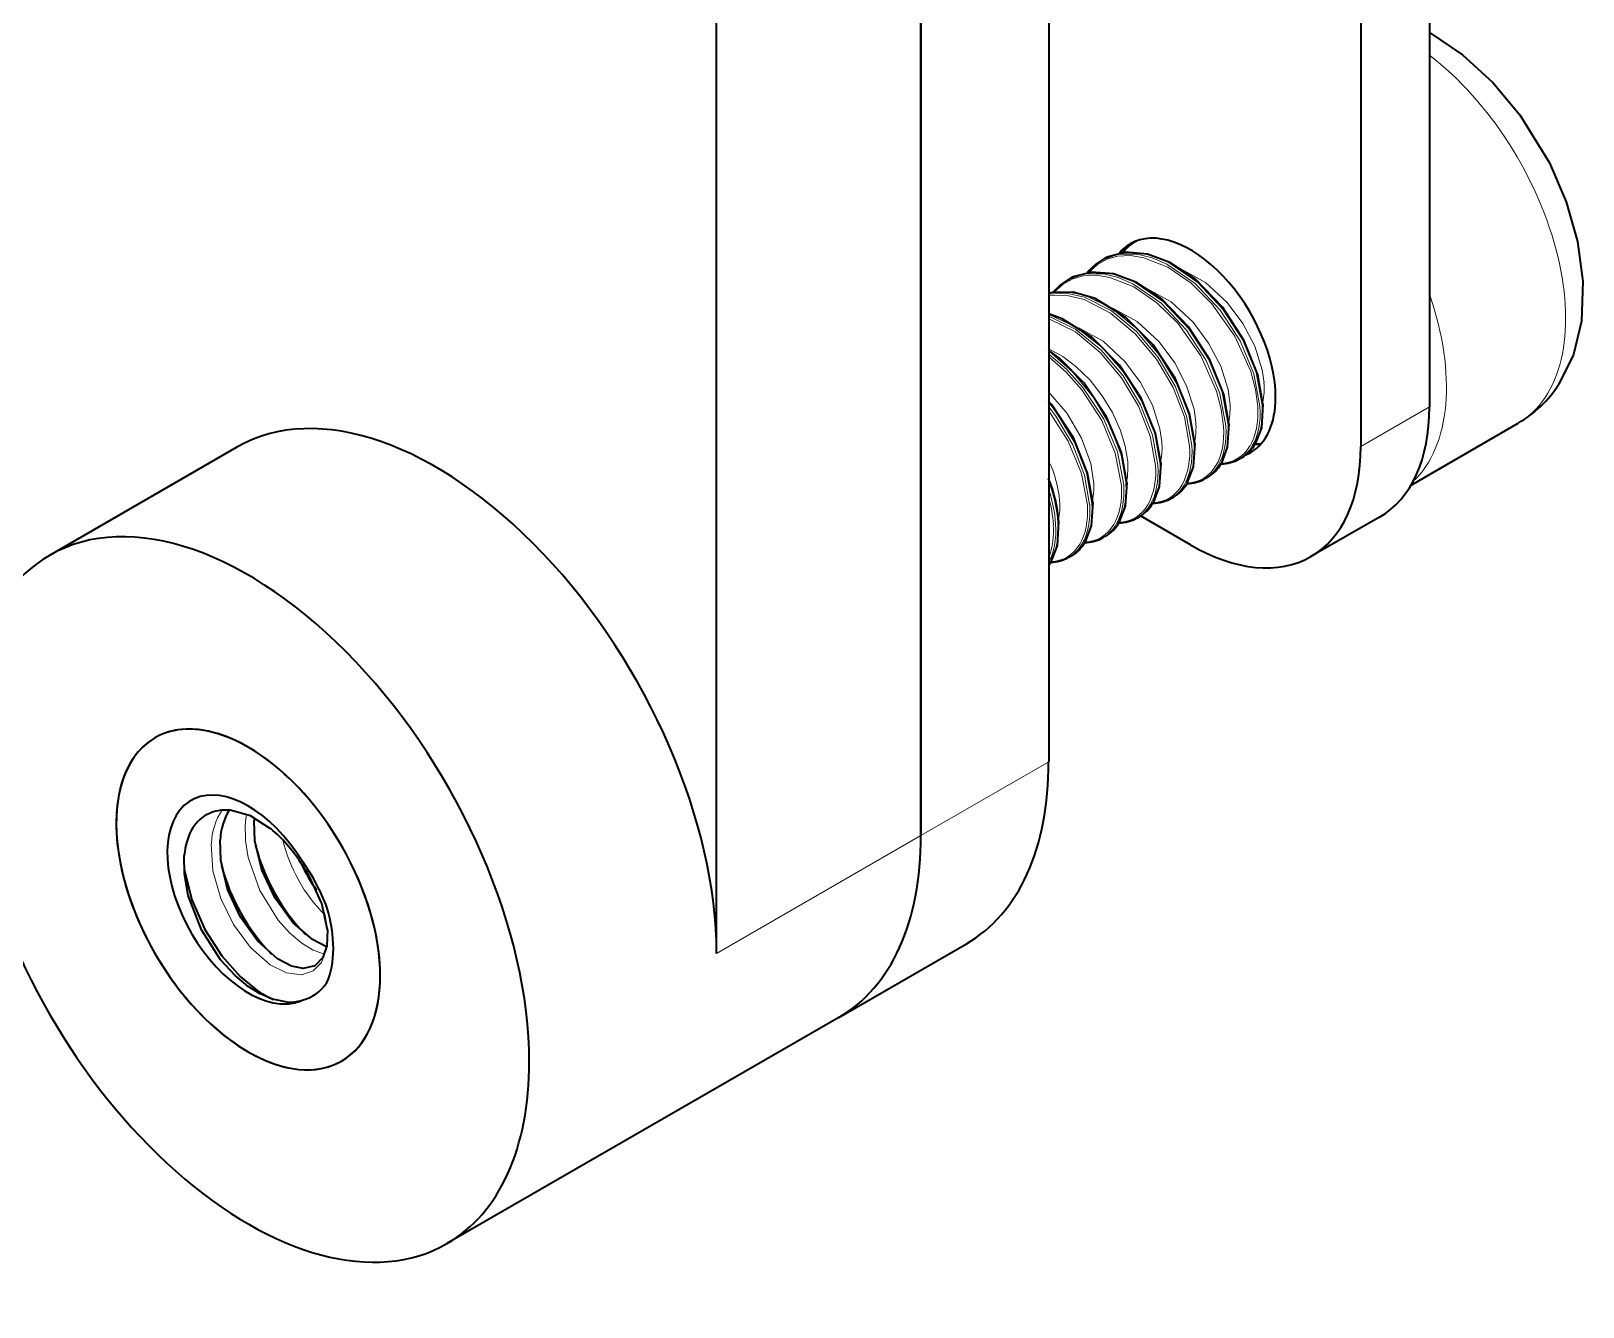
# Model space of a CAD drawing. Extents: x 386 to 1062, y 188 to 634.
# Drawn here: x 688.02 to 700.91, y 584.07 to 594.66 of the extents above; entities that cross this region are included whole.
import ezdxf

# ---------------------------------------------------------------- set-up
doc = ezdxf.new("R2010")
doc.units = 0

msp = doc.modelspace()

# ---------------------------------------------------------------- linework, layer by layer
at = {"color": 7, "lineweight": 35}
for p, q in [((699.63, 615.22), (699.63, 591.542)), ((699.061, 614.892), (699.061, 591.213)), ((696.469, 612.272), (696.469, 588.594)), ((695.408, 587.982), (695.408, 611.66)), ((695.408, 611.66), (695.408, 587.982)), ((693.711, 587.002), (693.711, 610.68))]:
    msp.add_line(p, q, dxfattribs=at)
at = {"color": 7, "lineweight": 35, "ltscale": 0.0005483}
for p, q in [((696.91, 592.76), (696.929, 592.771)), ((698.052, 591.109), (698.071, 591.12)), ((697.769, 590.946), (697.788, 590.957)), ((696.92, 590.456), (696.939, 590.467)), ((696.637, 590.293), (696.656, 590.304))]:
    msp.add_line(p, q, dxfattribs=at)
at = {"color": 7, "lineweight": 35, "ltscale": 0.000547538}
for p, q in [((696.627, 592.596), (696.646, 592.607)), ((697.486, 590.783), (697.505, 590.793)), ((697.203, 590.619), (697.222, 590.63))]:
    msp.add_line(p, q, dxfattribs=at)
at = {"color": 7, "lineweight": 13, "ltscale": 0.016432}
msp.add_line((699.061, 591.213), (699.63, 591.542), dxfattribs=at)
at = {"color": 7, "lineweight": 35, "ltscale": 0.025687}
msp.add_line((699.478, 590.893), (700.368, 591.407), dxfattribs=at)
at = {"color": 7, "lineweight": 35, "ltscale": 0.044909}
msp.add_line((689.728, 591.207), (688.172, 590.309), dxfattribs=at)
at = {"color": 7, "lineweight": 35, "ltscale": 0.011964}
msp.add_line((697.646, 590.397), (697.232, 590.636), dxfattribs=at)
at = {"color": 7, "lineweight": 35, "ltscale": 0.016434}
msp.add_line((699.216, 590.627), (698.646, 590.298), dxfattribs=at)
at = {"color": 7, "lineweight": 35, "ltscale": 0.00079353}
msp.add_line((696.486, 590.254), (696.469, 590.227), dxfattribs=at)
at = {"color": 7, "lineweight": 13, "ltscale": 0.00058117}
msp.add_line((696.469, 590.23), (696.481, 590.249), dxfattribs=at)
at = {"color": 7, "lineweight": 13, "ltscale": 0.030619}
msp.add_line((695.408, 587.982), (696.469, 588.594), dxfattribs=at)
at = {"color": 7, "lineweight": 35, "ltscale": 0.000548179}
msp.add_line((689.873, 588.13), (689.871, 588.108), dxfattribs=at)
at = {"color": 7, "lineweight": 13, "ltscale": 0.04899}
msp.add_line((695.408, 587.982), (693.711, 587.002), dxfattribs=at)
at = {"color": 7, "lineweight": 35, "ltscale": 0.000505142}
msp.add_line((690.267, 587.775), (690.257, 587.757), dxfattribs=at)
at = {"color": 7, "lineweight": 35, "ltscale": 0.030619}
msp.add_line((694.725, 586.471), (695.785, 587.083), dxfattribs=at)
at = {"color": 7, "lineweight": 35, "ltscale": 0.093897}
msp.add_line((694.725, 586.471), (691.472, 584.593), dxfattribs=at)
at = {"color": 7, "lineweight": 35}
for points in [[(699.63, 594.65), (699.906, 594.466), (700.158, 594.236), (700.38, 593.968), (700.626, 593.568), (700.765, 593.246), (700.86, 592.914), (700.905, 592.582), (700.893, 592.253), (700.827, 591.977), (700.706, 591.73)], [(698.248, 591.565), (698.206, 591.807), (698.09, 592.097), (697.912, 592.37), (697.69, 592.599), (697.476, 592.742), (697.29, 592.811), (697.107, 592.826), (696.955, 592.784), (696.929, 592.771)], [(697.965, 591.402), (697.923, 591.644), (697.807, 591.933), (697.629, 592.207), (697.407, 592.436), (697.193, 592.579), (697.007, 592.648), (696.824, 592.662), (696.672, 592.621), (696.646, 592.607)], [(697.683, 591.239), (697.639, 591.485), (697.519, 591.779), (697.336, 592.057), (697.108, 592.285), (696.855, 592.441), (696.671, 592.495), (696.497, 592.493), (696.469, 592.487)], [(697.4, 591.076), (697.357, 591.32), (697.238, 591.613), (697.057, 591.888), (696.831, 592.117), (696.581, 592.274), (696.469, 592.314)], [(697.117, 590.912), (697.072, 591.162), (696.95, 591.46), (696.763, 591.739), (696.562, 591.943), (696.468, 592.014)], [(696.834, 590.749), (696.791, 590.992), (696.674, 591.284), (696.494, 591.559), (696.468, 591.59)], [(698.248, 591.565), (698.235, 591.369), (698.183, 591.234)], [(697.965, 591.402), (697.952, 591.206), (697.9, 591.07)], [(697.683, 591.239), (697.669, 591.043), (697.617, 590.907)], [(697.4, 591.076), (697.386, 590.88), (697.335, 590.744)], [(697.117, 590.912), (697.103, 590.716), (697.052, 590.581)], [(696.834, 590.749), (696.821, 590.553), (696.769, 590.417)], [(696.551, 590.586), (696.538, 590.39), (696.486, 590.254)], [(690.008, 588.039), (689.84, 588.146), (689.672, 588.193), (689.636, 588.194)], [(690.473, 587.058), (690.355, 587.118), (690.192, 587.26), (690.045, 587.461), (689.935, 587.696), (689.877, 587.938), (689.871, 588.108)], [(690.376, 586.9), (690.278, 586.877), (690.182, 586.897), (690.064, 586.959), (689.903, 587.104), (689.759, 587.303), (689.651, 587.536), (689.594, 587.777), (689.588, 587.945)], [(690.145, 586.599), (690.023, 586.622), (689.92, 586.667), (689.823, 586.728), (689.713, 586.82), (689.593, 586.951), (689.433, 587.2), (689.323, 587.485), (689.292, 587.663), (689.291, 587.817)], [(690.48, 587.2), (690.433, 587.419), (690.326, 587.652), (690.255, 587.76)], [(689.289, 587.699), (689.354, 587.447), (689.463, 587.201), (689.602, 586.983), (689.754, 586.811), (689.91, 586.685)], [(690.48, 587.2), (690.475, 587.065), (690.441, 586.968), (690.376, 586.9)]]:
    msp.add_lwpolyline(points, dxfattribs=at)
at = {"color": 7, "lineweight": 13}
for points in [[(698.204, 591.544), (698.185, 591.687), (698.146, 591.836), (698.014, 592.13), (697.824, 592.399), (697.651, 592.57), (697.459, 592.702), (697.26, 592.781), (697.148, 592.798), (697.041, 592.793), (696.953, 592.768), (696.873, 592.725), (696.801, 592.659)], [(698.223, 591.547), (698.173, 591.817), (698.058, 592.091), (697.893, 592.346), (697.686, 592.566), (697.451, 592.728), (697.328, 592.78), (697.206, 592.809), (697.049, 592.809), (696.91, 592.76)], [(698.242, 591.557), (698.192, 591.827), (698.078, 592.101), (697.913, 592.356), (697.706, 592.576), (697.47, 592.738), (697.348, 592.791), (697.226, 592.82), (697.069, 592.82), (696.929, 592.771)], [(697.94, 591.384), (697.89, 591.654), (697.776, 591.928), (697.61, 592.183), (697.403, 592.402), (697.168, 592.564), (697.045, 592.617), (696.924, 592.646), (696.767, 592.646), (696.627, 592.596)], [(697.96, 591.393), (697.909, 591.663), (697.795, 591.937), (697.63, 592.193), (697.423, 592.413), (697.187, 592.575), (697.065, 592.628), (696.943, 592.657), (696.786, 592.656), (696.646, 592.607)], [(697.567, 592.689), (697.77, 592.576), (697.951, 592.409), (698.08, 592.235), (698.18, 592.045), (698.241, 591.849), (698.257, 591.742)], [(697.921, 591.38), (697.902, 591.524), (697.863, 591.672), (697.731, 591.967), (697.541, 592.236), (697.368, 592.407), (697.176, 592.538), (696.977, 592.617), (696.865, 592.635), (696.758, 592.629), (696.67, 592.605), (696.59, 592.561), (696.518, 592.496)], [(697.284, 592.526), (697.487, 592.413), (697.668, 592.246), (697.797, 592.072), (697.897, 591.881), (697.958, 591.686), (697.974, 591.579)], [(697.677, 591.23), (697.633, 591.478), (697.534, 591.732), (697.39, 591.972), (697.206, 592.188), (696.994, 592.36), (696.768, 592.469), (696.613, 592.498), (696.469, 592.486)], [(697.658, 591.221), (697.614, 591.466), (697.518, 591.715), (697.377, 591.953), (697.197, 592.167), (696.99, 592.339), (696.767, 592.452), (696.614, 592.486), (696.469, 592.479)], [(697.638, 591.217), (697.596, 591.458), (697.501, 591.703), (697.364, 591.937), (697.187, 592.149), (696.983, 592.32), (696.764, 592.433), (696.612, 592.469), (696.469, 592.465)], [(697.394, 591.067), (697.349, 591.319), (697.247, 591.577), (697.099, 591.821), (696.912, 592.036), (696.697, 592.205), (696.469, 592.31)], [(697.375, 591.057), (697.33, 591.306), (697.231, 591.56), (697.087, 591.8), (696.904, 592.014), (696.694, 592.185), (696.469, 592.294)], [(697.356, 591.054), (697.312, 591.298), (697.215, 591.547), (697.074, 591.783), (696.896, 591.994), (696.69, 592.164), (696.469, 592.274)], [(697.001, 592.363), (697.204, 592.25), (697.385, 592.082), (697.515, 591.909), (697.614, 591.718), (697.676, 591.522), (697.691, 591.416)], [(696.719, 592.199), (696.921, 592.087), (697.102, 591.919), (697.232, 591.745), (697.331, 591.555), (697.393, 591.359), (697.408, 591.253)], [(696.469, 592.023), (696.585, 591.96), (696.695, 591.878), (696.812, 591.764), (696.914, 591.635), (696.999, 591.494), (697.066, 591.347), (697.105, 591.217), (697.125, 591.089)], [(697.111, 590.903), (697.07, 591.141), (696.978, 591.385), (696.844, 591.617), (696.67, 591.831), (696.469, 592.006)], [(697.092, 590.894), (697.04, 591.168), (696.923, 591.446), (696.753, 591.704), (696.618, 591.854), (696.469, 591.981)], [(697.073, 590.89), (697.022, 591.158), (696.909, 591.429), (696.745, 591.683), (696.614, 591.83), (696.469, 591.957)], [(696.469, 591.664), (696.621, 591.486), (696.741, 591.283), (696.818, 591.071), (696.842, 590.926)], [(696.828, 590.74), (696.783, 590.994), (696.68, 591.253), (696.531, 591.497), (696.469, 591.577)], [(696.809, 590.731), (696.766, 590.976), (696.669, 591.226), (696.528, 591.464), (696.469, 591.543)], [(696.79, 590.727), (696.741, 590.99), (696.631, 591.258), (696.469, 591.51)], [(689.798, 588.077), (689.8, 587.941), (689.822, 587.801), (689.918, 587.526), (690.071, 587.278), (690.165, 587.173), (690.266, 587.087), (690.361, 587.031), (690.455, 586.997)], [(689.515, 587.914), (689.529, 587.688), (689.594, 587.459), (689.699, 587.243), (689.84, 587.053), (690.005, 586.909), (690.139, 586.843), (690.267, 586.826), (690.361, 586.858), (690.432, 586.929), (690.475, 587.046), (690.482, 587.192)], [(690.482, 587.192), (690.462, 587.319), (690.423, 587.448), (690.296, 587.7), (690.257, 587.757)]]:
    msp.add_lwpolyline(points, dxfattribs=at)
at = {"color": 7, "lineweight": 35}
for centre, radius, start, end in [((697.411, 592.551), 0.43, 124.159, 141.1619), ((697.125, 592.391), 0.427, 120.2348, 141.2202), ((696.842, 592.228), 0.427, 120.2348, 141.2202), ((699.865, 592.27), 0.999, 300.2171, 327.2879), ((697.911, 591.39), 0.314, 300.6018, 330.1465), ((698.179, 591.56), 0.328, 270.5283, 279.7116), ((697.899, 591.38), 0.311, 270.1219, 299.4702), ((697.628, 591.227), 0.314, 300.6018, 330.1465), ((695.328, 590.496), 1.227, 4.1982, 21.6364), ((697.345, 591.063), 0.314, 300.6018, 330.1465), ((697.616, 591.217), 0.311, 270.1219, 299.4702), ((697.062, 590.9), 0.314, 300.6018, 330.1465), ((697.333, 591.053), 0.311, 270.1219, 299.4702), ((696.78, 590.737), 0.314, 300.6018, 330.1465), ((697.05, 590.89), 0.311, 270.1219, 299.4702), ((696.767, 590.727), 0.311, 270.1219, 299.4702), ((696.497, 590.573), 0.314, 300.6018, 330.1465), ((696.484, 590.564), 0.311, 270.1219, 299.4702), ((689.633, 587.866), 0.328, 89.5271, 118.7839), ((690.1, 587.927), 0.511, 148.5191, 177.9859), ((689.207, 587.086), 1.246, 32.5626, 49.9278), ((691.505, 588.323), 1.677, 194.777, 223.9595), ((691.476, 588.303), 1.334, 204.5379, 215.4473), ((688.922, 586.804), 1.659, 20.5394, 35.8002), ((691.222, 588.16), 1.677, 194.777, 223.9595), ((690.191, 586.939), 0.334, 283.1236, 328.0251), ((690.345, 587.341), 0.786, 236.4574, 246.377), ((690.167, 586.936), 0.338, 266.232, 287.2401)]:
    msp.add_arc(centre, radius, start, end, dxfattribs=at)
at = {"color": 7, "lineweight": 13}
for centre, radius, start, end in [((697.386, 592.561), 0.4, 111.7442, 139.0716), ((697.707, 591.694), 0.551, 348.1309, 4.9951), ((697.424, 591.531), 0.551, 348.1309, 4.9951), ((697.141, 591.368), 0.551, 348.1309, 4.9951), ((697.379, 591.333), 0.582, 332.5918, 5.9028), ((696.859, 591.204), 0.551, 348.1309, 4.9951), ((697.918, 591.379), 0.301, 300.6272, 330.1518), ((698.169, 591.554), 0.318, 272.8151, 282.9834), ((695.558, 590.667), 1.006, 5.4429, 25.1914), ((697.064, 591.156), 0.576, 332.5506, 6.0182), ((697.891, 591.359), 0.286, 272.0565, 330.5336), ((697.899, 591.368), 0.3, 300.627, 330.1527), ((696.576, 591.041), 0.551, 348.1309, 4.9951), ((696.782, 590.993), 0.576, 332.5506, 6.0182), ((697.609, 591.195), 0.286, 272.0565, 330.5336), ((697.616, 591.204), 0.3, 300.627, 330.1527), ((697.635, 591.215), 0.301, 300.6272, 330.1518), ((695.329, 590.49), 1.22, 4.0824, 20.893), ((695.352, 590.486), 1.177, 3.9713, 18.447), ((696.293, 590.878), 0.551, 348.1309, 4.9951), ((697.326, 591.032), 0.286, 272.0565, 330.5336), ((697.333, 591.041), 0.3, 300.627, 330.1527), ((697.352, 591.052), 0.301, 300.6272, 330.1518), ((695.398, 590.491), 1.112, 3.7337, 15.5647), ((696.01, 590.715), 0.551, 348.1309, 4.9951), ((697.043, 590.869), 0.286, 272.0565, 330.5336), ((697.05, 590.878), 0.3, 300.627, 330.1527), ((697.069, 590.889), 0.301, 300.6272, 330.1518), ((696.786, 590.725), 0.301, 300.6272, 330.1518), ((695.877, 590.509), 0.632, 339.5668, 4.9489), ((696.76, 590.705), 0.286, 272.0565, 330.5336), ((696.767, 590.714), 0.3, 300.627, 330.1527), ((696.477, 590.542), 0.286, 272.0565, 330.5336), ((696.484, 590.551), 0.3, 300.627, 330.1527), ((696.503, 590.562), 0.301, 300.6272, 330.1518), ((690.06, 587.896), 0.544, 146.8491, 178.1308), ((690.507, 588.03), 0.71, 169.5432, 176.2399), ((691.378, 588.25), 1.305, 193.5297, 225.2826)]:
    msp.add_arc(centre, radius, start, end, dxfattribs=at)
for centre, major_axis, ratio, start_param, end_param in [((699.418, 593.053), (0.95, -1.645), 0.57735, 6.283156, 8.480822), ((698.428, 592.481), (0.95, -1.645), 0.57735, 0.130631, 1.248353), ((697.582, 591.885), (0.454, -0.773), 0.553017, 0.295116, 0.823805), ((697.594, 591.892), (0.459, -0.782), 0.553258, 0.296156, 0.824532), ((697.612, 591.904), (0.46, -0.783), 0.5529, 0.295492, 0.820919), ((697.299, 591.721), (0.454, -0.773), 0.553018, 0.295116, 0.823805), ((697.311, 591.729), (0.459, -0.782), 0.553258, 0.296156, 0.824532), ((697.028, 591.565), (0.459, -0.782), 0.553258, 0.296156, 0.824533), ((697.046, 591.577), (0.46, -0.783), 0.5529, 0.295492, 0.820919), ((696.746, 591.402), (0.459, -0.782), 0.553258, 0.296156, 0.824533), ((696.763, 591.414), (0.46, -0.783), 0.5529, 0.295492, 0.820919), ((696.451, 591.232), (0.454, -0.773), 0.553018, 0.295116, 0.823806), ((696.463, 591.239), (0.459, -0.782), 0.553258, 0.296156, 0.824533), ((696.48, 591.251), (0.46, -0.783), 0.5529, 0.295492, 0.820919), ((696.168, 591.068), (0.454, -0.773), 0.553018, 0.295116, 0.823806), ((696.18, 591.075), (0.459, -0.782), 0.553258, 0.296156, 0.824533), ((696.198, 591.088), (0.46, -0.783), 0.5529, 0.295492, 0.820918), ((695.915, 590.924), (0.46, -0.783), 0.5529, 0.295492, 0.820918), ((695.896, 590.913), (0.46, -0.783), 0.553147, 0.318157, 0.823937)]:
    msp.add_ellipse(centre, major_axis=major_axis, ratio=ratio, start_param=start_param, end_param=end_param, dxfattribs=at)
at = {"color": 7, "lineweight": 35}
for centre, major_axis, ratio, start_param, end_param in [((697.646, 592.03), (0.5, -0.866), 0.57735, 3.141593, 3.349133), ((697.646, 592.03), (0.5, -0.866), 0.57735, 0.785398, 3.141593), ((697.646, 592.03), (0.5, -0.866), 0.57735, 0, 0.785398), ((691.378, 588.349), (-1.65, 2.858), 0.57735, 3.926991, 6.283185), ((698.216, 592.359), (1, -1.732), 0.57735, 6.283185, 7.068583), ((697.646, 592.03), (0.5, -0.866), 0.57735, 6.204502, 6.283185), ((697.646, 592.03), (1, -1.732), 0.57735, 0, 0.785398), ((689.822, 587.451), (-1.65, 2.858), 0.57735, 3.926991, 6.283185), ((697.646, 592.03), (1, -1.732), 0.57735, 5.497787, 6.283185), ((689.822, 587.451), (-1.65, 2.858), 0.57735, 6.283185, 9.424778), ((689.822, 587.451), (-0.775, 1.342), 0.57735, 3.141593, 6.283185), ((689.822, 587.451), (-0.775, 1.342), 0.57735, 3.926991, 6.283185), ((689.822, 587.451), (-0.775, 1.342), 0.57735, 6.283185, 8.63938), ((689.822, 587.451), (-0.775, 1.342), 0.57735, 6.283185, 9.424778), ((694.135, 589.941), (1.65, -2.858), 0.57735, 6.283185, 7.068583), ((689.822, 587.451), (-0.475, 0.823), 0.57735, 4.773122, 9.13938), ((689.894, 587.401), (0.419, -0.753), 0.581646, 3.141419, 3.845376), ((693.075, 589.329), (1.65, -2.858), 0.57735, 6.283185, 7.068583), ((693.075, 589.329), (1.65, -2.858), 0.57735, 6.283185, 7.068583), ((689.822, 587.451), (-0.5, 0.866), 0.57735, 3.534289, 4.319693), ((689.822, 587.451), (-0.775, 1.342), 0.57735, 3.141593, 3.926991), ((689.822, 587.451), (-0.475, 0.823), 0.57735, 2.856194, 3.080859), ((689.822, 587.451), (-0.775, 1.342), 0.57735, 2.356194, 3.141593), ((689.822, 587.451), (-1.65, 2.858), 0.57735, 3.141593, 3.926991)]:
    msp.add_ellipse(centre, major_axis=major_axis, ratio=ratio, start_param=start_param, end_param=end_param, dxfattribs=at)

doc.saveas('drawing.dxf')
